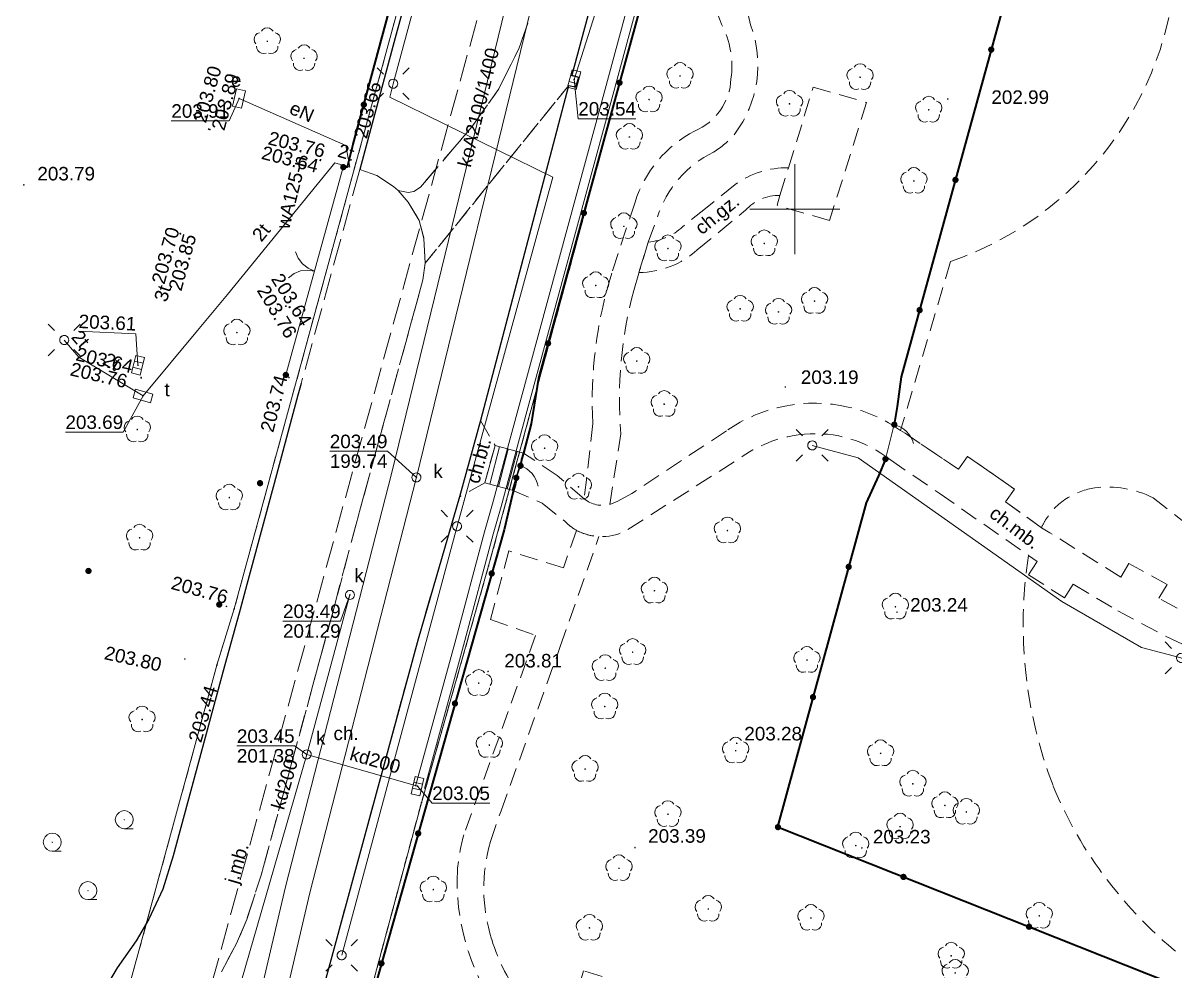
# Model space of a CAD drawing. Extents: x 0 to 7423283, y 0 to 5548300.
# Drawn here: x 7422107.1 to 7422171.1, y 5547807.7 to 5547860.3 of the extents above; entities that cross this region are included whole.
import ezdxf
from ezdxf.enums import TextEntityAlignment as Align

# ---------------------------------------------------------------- set-up
doc = ezdxf.new("R2010")
doc.units = 0
for name, pattern in [('PRZER1-1', [2, 1, -1]), ('PRZER2-1', [3, 2, -1]), ('PRZER3-1', [4, 3, -1])]:
    doc.linetypes.add(name, pattern=pattern)
doc.layers.get('0').update_dxf_attribs({"linetype": 'CONTINUOUS', "lineweight": 13})
for name, color, linetype, lineweight, true_color in [('BUBS04', 7, 'PRZER2-1', 18, 0x0a0909), ('EGBD03', 7, 'CONTINUOUS', 18, 0x008000), ('EGBP04', 7, 'CONTINUOUS', 18, 0x008000), ('EGBU01', 7, 'PRZER1-1', 18, 0x008000), ('OBOP02', 7, 'CONTINUOUS', 18, 0x008000), ('PTRW02_01', 7, 'CONTINUOUS', 18, 0x0a0909), ('PTTL05', 7, 'CONTINUOUS', 18, 0x0a0909), ('SUPE04', 1, 'CONTINUOUS', 18, 0xff0000), ('SUPE04_O', 1, 'CONTINUOUS', 18, 0xff0000), ('SUPK01', 7, 'CONTINUOUS', 18, 0x803300), ('SUPK01_O', 7, 'CONTINUOUS', 18, 0x803300), ('SUPK03', 7, 'CONTINUOUS', 18, 0x803300), ('SUPK03_O', 7, 'CONTINUOUS', 18, 0x803300), ('SUPT01', 7, 'CONTINUOUS', 18, 0xff9100), ('SUPT01_O', 7, 'CONTINUOUS', 18, 0xff9100), ('SUPW03_O', 5, 'CONTINUOUS', 18, 0x0000ff), ('SUUS05', 7, 'CONTINUOUS', 18, 0x0a0909), ('SUUS15', 7, 'CONTINUOUS', 18, 0xff9100), ('SUUS15_O', 7, 'CONTINUOUS', 18, 0xff9100)]:
    doc.layers.add(name, color=color, linetype=linetype, lineweight=lineweight, true_color=true_color)
for name, color, linetype, lineweight in [('GELULI', 7, 'PRZER3-1', 18), ('GSLKOC', 7, 'CONTINUOUS', 18), ('KTCR02', 7, 'PRZER2-1', 18), ('KTCR02_O', 7, 'PRZER2-1', 18), ('KTCR04', 7, 'PRZER2-1', 18), ('KTJZ01', 7, 'PRZER3-1', 18), ('KTJZ01_O', 7, 'PRZER3-1', 18), ('KTKR01', 7, 'CONTINUOUS', 25), ('KTOK02', 7, 'CONTINUOUS', 18), ('KTOK04', 7, 'CONTINUOUS', 18), ('KTOK05_01', 7, 'CONTINUOUS', 35), ('KTOK06', 7, 'CONTINUOUS', 18), ('RTPW02', 7, 'CONTINUOUS', 13), ('RTPW02_O', 7, 'CONTINUOUS', 13), ('SUSM', 7, 'CONTINUOUS', 18)]:
    doc.layers.add(name, color=color, linetype=linetype, lineweight=lineweight)
for name, color, linetype, true_color in [('SUPS01_03', 1, 'CONTINUOUS', 0xff0000), ('SUPS01_03_O', 1, 'CONTINUOUS', 0xff0000), ('SUPS01_05', 7, 'CONTINUOUS', 0x803300), ('SUPS01_05_O', 7, 'CONTINUOUS', 0x803300), ('SUPS01_07', 7, 'CONTINUOUS', 0xff9100), ('SUPS01_07_O', 7, 'CONTINUOUS', 0xff9100)]:
    doc.layers.add(name, color=color, linetype=linetype, true_color=true_color)
doc.styles.add('GEO-INFO', font='Arial')

# ---------------------------------------------------------------- blocks, each defined once
blk = doc.blocks.new('EPPGN')
blk.add_hatch(color=0).paths.add_polyline_path([(-0.09, 0), (-0.085595, -0.027812), (-0.072812, -0.052901), (-0.052901, -0.072812), (-0.027812, -0.085595), (0, -0.09), (0.027812, -0.085595), (0.052901, -0.072812), (0.072812, -0.052901), (0.085595, -0.027812), (0.09, 0), (0.085595, 0.027812), (0.072812, 0.052901), (0.052901, 0.072812), (0.027812, 0.085595), (0, 0.09), (-0.027812, 0.085595), (-0.052901, 0.072812), (-0.072812, 0.052901), (-0.085595, 0.027812)])
blk = doc.blocks.new('KOLO')
blk.add_hatch(color=0).paths.add_polyline_path([(0, 0.5), (-0.12941, 0.482963), (-0.25, 0.433013), (-0.353553, 0.353553), (-0.433013, 0.25), (-0.482963, 0.12941), (-0.5, 0), (-0.482963, -0.12941), (-0.433013, -0.25), (-0.353553, -0.353553), (-0.25, -0.433013), (-0.12941, -0.482963), (0, -0.5), (0.12941, -0.482963), (0.25, -0.433013), (0.353553, -0.353553), (0.433013, -0.25), (0.482963, -0.12941), (0.5, 0), (0.482963, 0.12941), (0.433013, 0.25), (0.353553, 0.353553), (0.25, 0.433013), (0.12941, 0.482963)])
blk = doc.blocks.new('SUUS05')
at = {"color": 0}
blk.add_lwpolyline([(0.5, -0.25), (-0.5, -0.25), (-0.5, 0.25), (0.5, 0.25)], close=True, dxfattribs=at)
for points in [[(-0.175, -0.25), (-0.175, 0.25)], [(0.175, -0.25), (0.175, 0.25)]]:
    blk.add_lwpolyline(points, dxfattribs=at)
blk = doc.blocks.new('SPDLP')
blk.add_hatch(color=0).paths.add_polyline_path([(-0.09, 0), (-0.085595, -0.027812), (-0.072812, -0.052901), (-0.052901, -0.072812), (-0.027812, -0.085595), (0, -0.09), (0.027812, -0.085595), (0.052901, -0.072812), (0.072812, -0.052901), (0.085595, -0.027812), (0.09, 0), (0.085595, 0.027812), (0.072812, 0.052901), (0.052901, 0.072812), (0.027812, 0.085595), (0, 0.09), (-0.027812, 0.085595), (-0.052901, 0.072812), (-0.072812, 0.052901), (-0.085595, 0.027812)])
at = {"color": 0}
for points in [[(-0.268652, 1.271938), (-0.048001, 1.40916), (0.20623, 1.462858), (0.463525, 1.426585), (0.693003, 1.304695), (0.867117, 1.11182), (0.964971, 0.871109)], [(-1.292703, 0.137547), (-1.355024, 0.389802), (-1.327532, 0.648184), (-1.213525, 0.881678), (-1.026689, 1.062258), (-0.78945, 1.168249), (-0.530282, 1.186929)], [(1.126667, 0.648554), (1.325358, 0.481106), (1.454989, 0.255912), (1.5, 0), (1.454989, -0.255912), (1.325358, -0.481106), (1.126667, -0.648554)], [(-0.530282, -1.186929), (-0.78945, -1.168249), (-1.026689, -1.062258), (-1.213525, -0.881678), (-1.327532, -0.648184), (-1.355024, -0.389802), (-1.292703, -0.137547)], [(0.964971, -0.871109), (0.867117, -1.11182), (0.693003, -1.304695), (0.463525, -1.426585), (0.20623, -1.462858), (-0.048001, -1.40916), (-0.268652, -1.271938)]]:
    blk.add_lwpolyline(points, dxfattribs=at)
blk = doc.blocks.new('OKRAG_PELNY')
at = {"color": 0}
blk.add_lwpolyline([(0.5, 0), (0.482963, -0.12941), (0.433013, -0.25), (0.353553, -0.353553), (0.25, -0.433013), (0.12941, -0.482963), (0, -0.5), (-0.12941, -0.482963), (-0.25, -0.433013), (-0.353553, -0.353553), (-0.433013, -0.25), (-0.482963, -0.12941), (-0.5, 0), (-0.482963, 0.12941), (-0.433013, 0.25), (-0.353553, 0.353553), (-0.25, 0.433013), (-0.12941, 0.482963), (0, 0.5), (0.12941, 0.482963), (0.25, 0.433013), (0.353553, 0.353553), (0.433013, 0.25), (0.482963, 0.12941)], close=True, dxfattribs=at)
blk = doc.blocks.new('PROSTOKAT2-1_PELNY')
at = {"color": 0}
blk.add_lwpolyline([(1, 0.5), (1, -0.5), (-1, -0.5), (-1, 0.5)], close=True, dxfattribs=at)
blk = doc.blocks.new('SUSM01_01')
at = {"color": 0}
for points in [[(-0.353553, 0.353553), (-0.212132, 0.212132)], [(0.353553, 0.353553), (0.212132, 0.212132)], [(-0.353553, -0.353553), (-0.212132, -0.212132)], [(0.353553, -0.353553), (0.212132, -0.212132)]]:
    blk.add_lwpolyline(points, dxfattribs=at)
blk.add_lwpolyline([(0.1, 0), (0.093969, -0.034202), (0.076604, -0.064279), (0.05, -0.086603), (0.025882, -0.096593), (0, -0.1), (-0.025882, -0.096593), (-0.05, -0.086603), (-0.073305, -0.068017), (-0.090097, -0.043388), (-0.098883, -0.014904), (-0.098883, 0.014904), (-0.090097, 0.043388), (-0.073305, 0.068017), (-0.05, 0.086603), (-0.022252, 0.097493), (0.007473, 0.09972), (0.036534, 0.093087), (0.062349, 0.078183), (0.082624, 0.056332), (0.095557, 0.029476)], close=True, dxfattribs=at)
blk = doc.blocks.new('SLBRA')
at = {"color": 0}
for points in [[(0, 0), (-0.068148, -0.517638), (-0.267949, -1), (-0.585786, -1.414214), (-1, -1.732051)], [(1, -1.732051), (0.585786, -1.414214), (0.267949, -1), (0.068148, -0.517638), (0, 0)]]:
    blk.add_lwpolyline(points, dxfattribs=at)
blk = doc.blocks.new('KTOK04')
at = {"color": 0}
blk.add_lwpolyline([(0, 0), (-0.01711, -0.261052), (-0.068148, -0.517638), (-0.152241, -0.765367), (-0.267949, -1), (-0.413293, -1.217523), (-0.585786, -1.414214), (-0.782477, -1.586707), (-1, -1.732051)], dxfattribs=at)
blk = doc.blocks.new('SPKRZ')
at = {"color": 0}
blk.add_lwpolyline([(0.5, 0), (0.475528, -0.154508), (0.404508, -0.293893), (0.293893, -0.404508), (0.154508, -0.475528), (0, -0.5), (-0.154508, -0.475528), (-0.293893, -0.404508), (-0.404508, -0.293893), (-0.475528, -0.154508), (-0.5, 0), (-0.475528, 0.154508), (-0.404508, 0.293893), (-0.293893, 0.404508), (-0.154508, 0.475528), (0, 0.5), (0.154508, 0.475528), (0.293893, 0.404508), (0.404508, 0.293893), (0.475528, 0.154508)], close=True, dxfattribs=at)
blk.add_lwpolyline([(-0.5, 0), (-0.5, -0.5)], dxfattribs=at)

msp = doc.modelspace()

# ---------------------------------------------------------------- linework, layer by layer
at = {"color": 7, "linetype": 'Continuous', "lineweight": 13, "elevation": 100, "flags": 128}
for points in [[(7422150, 5547847.5), (7422150, 5547852.5)], [(7422147.5, 5547850), (7422152.5, 5547850)]]:
    msp.add_lwpolyline(points, dxfattribs=at)
at = {"layer": 'BUBS04', "color": 18, "linetype": 'PRZER2-1', "lineweight": 18, "ltscale": 0.5, "true_color": 0x0a0909, "elevation": 10.14}
for points in [[(7422174.09, 5547889.55, 0.135068), (7422171.21, 5547863.62, -0.302972), (7422158.65, 5547847.08), (7422155.88, 5547837.71), (7422156.13, 5547837.55), (7422159.09, 5547835.55), (7422159.6, 5547836.27), (7422162.21, 5547834.44), (7422161.7, 5547833.74), (7422163.7, 5547832.31, -0.035785), (7422163.97, 5547832.8, -0.112983), (7422165.18, 5547833.99, -0.093237), (7422166.66, 5547834.52, -0.149868), (7422169.9, 5547833.97), (7422172.77, 5547831.74)], [(7422172.06, 5547808.08, -0.07021), (7422167.35, 5547812.76, -0.067786), (7422164.36, 5547817.96, -0.132614), (7422162.99, 5547830.77), (7422163.47, 5547830.44), (7422162.99, 5547829.7), (7422164.98, 5547828.41), (7422165.47, 5547829.17), (7422167.94, 5547827.7), (7422170.62, 5547826.27), (7422174.87, 5547824.29)]]:
    msp.add_lwpolyline(points, format="xyb", dxfattribs=at)
at = {"layer": 'EGBD03', "color": 96, "linetype": 'Continuous', "lineweight": 18, "true_color": 0x008000, "elevation": 10.3}
msp.add_lwpolyline([(7422242.86, 5548281.77), (7422235.25, 5548253.94), (7422118.87, 5547827.8), (7422117.91, 5547824.68), (7422111.51, 5547801.23), (7422124.29, 5547798.44), (7422126.26, 5547805.84), (7422129.27, 5547817.04), (7422133, 5547830.19), (7422141.62, 5547861.86), (7422158.84, 5547924.97), (7422167.47, 5547956.53), (7422176.11, 5547988.16), (7422184.85, 5548019.75), (7422194.39, 5548053.5), (7422202.12, 5548083.12), (7422210.82, 5548114.83), (7422219.37, 5548146.4), (7422228, 5548178.12), (7422232.19, 5548193.55), (7422240.39, 5548223.47), (7422248.49, 5548253.1), (7422255.35, 5548278.49)], close=True, dxfattribs=at)
msp.add_lwpolyline([(7422194.39, 5548053.5), (7422184.85, 5548019.75), (7422176.11, 5547988.16), (7422167.47, 5547956.53), (7422158.84, 5547924.97), (7422141.62, 5547861.86), (7422133, 5547830.19), (7422129.27, 5547817.04), (7422126.26, 5547805.84), (7422124.29, 5547798.44), (7422132.45, 5547796.43), (7422153.04, 5547791.02), (7422213.07, 5547775.65), (7422213.56, 5547776.27), (7422217.32, 5547775.42), (7422217.41, 5547774.55), (7422245.94, 5547767.29), (7422273.72, 5547760.14), (7422301.4, 5547753.14), (7422329.11, 5547745.92)], dxfattribs=at)
at = {"layer": 'EGBU01', "color": 7, "linetype": 'Continuous', "lineweight": 18, "elevation": 10.17}
msp.add_lwpolyline([(7422124.29, 5547798.44), (7422126.26, 5547805.84), (7422129.27, 5547817.04), (7422133, 5547830.19), (7422141.62, 5547861.86), (7422158.84, 5547924.97), (7422167.47, 5547956.53), (7422176.11, 5547988.16), (7422184.85, 5548019.75), (7422194.39, 5548053.5), (7422202.12, 5548083.12), (7422210.82, 5548114.83), (7422219.37, 5548146.4), (7422228, 5548178.12), (7422232.19, 5548193.55), (7422240.39, 5548223.47), (7422248.49, 5548253.1), (7422255.35, 5548278.49), (7422242.86, 5548281.77), (7422235.25, 5548253.94), (7422118.87, 5547827.8), (7422117.91, 5547824.68), (7422111.51, 5547801.23)], close=True, dxfattribs=at)
at = {"layer": 'EGBU01', "color": 96, "linetype": 'PRZER1-1', "lineweight": 18, "ltscale": 0.5, "true_color": 0x008000, "elevation": 10.18}
msp.add_lwpolyline([(7422124.29, 5547798.44), (7422126.26, 5547805.84), (7422129.27, 5547817.04), (7422133, 5547830.19), (7422141.62, 5547861.86), (7422158.84, 5547924.97), (7422167.47, 5547956.53), (7422176.11, 5547988.16), (7422184.85, 5548019.75), (7422194.39, 5548053.5), (7422202.12, 5548083.12), (7422210.82, 5548114.83), (7422219.37, 5548146.4), (7422228, 5548178.12), (7422232.19, 5548193.55), (7422240.39, 5548223.47), (7422248.49, 5548253.1), (7422255.35, 5548278.49), (7422242.86, 5548281.77), (7422235.25, 5548253.94), (7422118.87, 5547827.8), (7422117.91, 5547824.68), (7422111.51, 5547801.23)], close=True, dxfattribs=at)
at = {"layer": 'EGBU01', "color": 7, "linetype": 'Continuous', "lineweight": 18, "elevation": 10.17}
msp.add_lwpolyline([(7422194.39, 5548053.5), (7422184.85, 5548019.75), (7422176.11, 5547988.16), (7422167.47, 5547956.53), (7422158.84, 5547924.97), (7422141.62, 5547861.86), (7422133, 5547830.19), (7422129.27, 5547817.04), (7422126.26, 5547805.84), (7422124.29, 5547798.44), (7422132.45, 5547796.43), (7422153.04, 5547791.02), (7422213.07, 5547775.65), (7422213.56, 5547776.27), (7422217.32, 5547775.42), (7422217.41, 5547774.55), (7422245.94, 5547767.29), (7422273.72, 5547760.14), (7422301.4, 5547753.14), (7422329.11, 5547745.92)], dxfattribs=at)
at = {"layer": 'EGBU01', "color": 96, "linetype": 'PRZER1-1', "lineweight": 18, "ltscale": 0.5, "true_color": 0x008000, "elevation": 10.18}
msp.add_lwpolyline([(7422194.39, 5548053.5), (7422184.85, 5548019.75), (7422176.11, 5547988.16), (7422167.47, 5547956.53), (7422158.84, 5547924.97), (7422141.62, 5547861.86), (7422133, 5547830.19), (7422129.27, 5547817.04), (7422126.26, 5547805.84), (7422124.29, 5547798.44), (7422132.45, 5547796.43), (7422153.04, 5547791.02), (7422213.07, 5547775.65), (7422213.56, 5547776.27), (7422217.32, 5547775.42), (7422217.41, 5547774.55), (7422245.94, 5547767.29), (7422273.72, 5547760.14), (7422301.4, 5547753.14), (7422329.11, 5547745.92)], dxfattribs=at)
at = {"layer": 'GELULI', "color": 7, "linetype": 'PRZER3-1', "lineweight": 18, "ltscale": 0.5, "elevation": 9.98}
msp.add_lwpolyline([(7422110.71, 5547781.9), (7422183.49, 5548046.2), (7422229.51, 5548219.72), (7422235.76, 5548247.6), (7422245.89, 5548283.76), (7422250.3, 5548295.64)], dxfattribs=at)
at = {"layer": 'GSLKOC', "color": 7, "linetype": 'PRZER2-1', "lineweight": 18, "ltscale": 0.5, "elevation": 10.18}
msp.add_lwpolyline([(7422151.03, 5547856.77), (7422153.98, 5547855.92), (7422151.94, 5547849.36), (7422149.02, 5547850.21), (7422149.18, 5547850.76), (7422149.65, 5547852.29)], close=True, dxfattribs=at)
at = {"layer": 'KTCR02', "color": 7, "linetype": 'PRZER2-1', "lineweight": 18, "ltscale": 0.5, "elevation": 10.18}
for points in [[(7422158.38, 5547912.44, 0.156901), (7422156.98, 5547910.03, 0.118009), (7422157.01, 5547907.96, 0.1022), (7422157.5, 5547906.78, 0.29581), (7422161.48, 5547905.3, -0.166581), (7422163.01, 5547905.03, -0.545573), (7422163.51, 5547901.78), (7422161.93, 5547899.73, -0.038803), (7422157.18, 5547893.89, 0.105512), (7422153.52, 5547886.95, -0.214577), (7422150.62, 5547880.27), (7422148.28, 5547878.1, 0.146918), (7422145.52, 5547872.08, 0.054792), (7422144.73, 5547867.7, 0.038856), (7422144.7, 5547865.43, 0.080074), (7422145.94, 5547860.26, -0.156704), (7422146.46, 5547857.23, -0.290261), (7422144.44, 5547854.33, 0.199255), (7422141.13, 5547850.38), (7422139.84, 5547846.44, 0.089292), (7422138.79, 5547838.09), (7422138.31, 5547833.91, 0.22948), (7422139.73, 5547833.59)], [(7422139.73, 5547833.59), (7422140.34, 5547837.53, -0.085687), (7422141.06, 5547845.48), (7422141.35, 5547846.48), (7422141.87, 5547848.17), (7422142.38, 5547849.56, -0.207013), (7422145.49, 5547853.16, 0.075942), (7422146.67, 5547854.17, 0.256538), (7422147.55, 5547860.23), (7422146.84, 5547863.23), (7422150.28, 5547864.16), (7422149.25, 5547868.41), (7422146.28, 5547867.74), (7422146.99, 5547871.87, -0.135802), (7422149.32, 5547877.07), (7422151.66, 5547879.22, 0.18109), (7422154.99, 5547886.56, -0.057647), (7422156.23, 5547889.83, -0.058575)], [(7422171.23, 5547827.84), (7422170.22, 5547828.39), (7422170.68, 5547829.15), (7422168.55, 5547830.33), (7422168.11, 5547829.57), (7422164.16, 5547832.03), (7422163.7, 5547832.31), (7422161.7, 5547833.74), (7422162.21, 5547834.44), (7422159.6, 5547836.27), (7422159.09, 5547835.55), (7422156.13, 5547837.55), (7422155.88, 5547837.71, 0.096687), (7422152.97, 5547839.01, 0.211225), (7422146.21, 5547837.69), (7422140.96, 5547834.21), (7422140.17, 5547833.78), (7422139.73, 5547833.59, -0.22948), (7422138.31, 5547833.91), (7422136.81, 5547835.2), (7422134.94, 5547836.45)], [(7422134.3, 5547834.4), (7422135.97, 5547833.67), (7422137.26, 5547832.65, 0.075197), (7422137.89, 5547832.16, 0.258153), (7422140.74, 5547832.21), (7422147.09, 5547836.26, -0.13182), (7422150.54, 5547837.5, -0.194653), (7422155.31, 5547836.07), (7422158.03, 5547834.22), (7422162.99, 5547830.77), (7422163.47, 5547830.44), (7422162.99, 5547829.7), (7422164.98, 5547828.41), (7422165.47, 5547829.17), (7422167.94, 5547827.7), (7422170.62, 5547826.27), (7422174.87, 5547824.29), (7422180.22, 5547822.14)], [(7422134.93, 5547806.07, -0.093818), (7422133.17, 5547809.46, -0.148513), (7422133.1, 5547814.89), (7422133.69, 5547816.59), (7422136.98, 5547825.71), (7422139.13, 5547831.82, -0.110505), (7422137.89, 5547832.16), (7422137.15, 5547830.09), (7422134.12, 5547831.02), (7422133.11, 5547827.21), (7422135.61, 5547826.33), (7422131.62, 5547815.25, 0.047116), (7422131.27, 5547813.28, 0.163717), (7422133.45, 5547805.58)], [(7422142.17, 5547806.49), (7422138.27, 5547807.71), (7422137.09, 5547803.66, -0.057801)]]:
    msp.add_lwpolyline(points, format="xyb", dxfattribs=at)
msp.add_lwpolyline([(7422122.04, 5547800.22), (7422124.35, 5547808.71), (7422129.08, 5547826.12), (7422131.38, 5547834.02), (7422132.55, 5547838.26), (7422137.44, 5547856.85), (7422129.47, 5547846.99), (7422129.34, 5547846.07), (7422129.15, 5547845.32), (7422128.72, 5547843.77), (7422126.02, 5547833.9), (7422124.36, 5547827.68), (7422120.37, 5547813.02), (7422119.57, 5547810.56), (7422119, 5547809.22), (7422118.16, 5547807.66)], dxfattribs=at)
msp.add_lwpolyline([(7422149.65, 5547852.29, 0.161959), (7422146.7, 5547851.37), (7422145.05, 5547850.04), (7422143.77, 5547849.01, -0.163339), (7422141.87, 5547848.17), (7422141.35, 5547846.48, 0.187131), (7422144.59, 5547847.74), (7422147.27, 5547849.93, -0.222955), (7422149.18, 5547850.76)], format="xyb", close=True, dxfattribs=at)
msp.add_lwpolyline([(7422131.38, 5547834.02), (7422132.55, 5547838.26), (7422133.36, 5547836.87), (7422132.79, 5547834.8)], close=True, dxfattribs=at)
at = {"layer": 'KTCR04', "color": 7, "linetype": 'PRZER2-1', "lineweight": 18, "ltscale": 0.5, "elevation": 10.18}
msp.add_lwpolyline([(7422144.22, 5547893.24), (7422138.97, 5547873.88), (7422135.68, 5547861.73), (7422134.68, 5547858.9), (7422133.57, 5547856.68), (7422132.07, 5547854.57), (7422129.22, 5547851.22), (7422128.85, 5547850.97), (7422128.53, 5547850.92), (7422127.97, 5547851.03), (7422128.54, 5547850.39), (7422129.14, 5547849.37), (7422129.41, 5547848.37), (7422129.47, 5547846.99), (7422137.44, 5547856.85), (7422137.82, 5547856.76), (7422137.99, 5547857.32), (7422137.63, 5547857.44), (7422141.85, 5547873.11), (7422147.1, 5547892.42)], dxfattribs=at)
at = {"layer": 'KTJZ01', "color": 7, "linetype": 'PRZER3-1', "lineweight": 18, "ltscale": 0.5, "elevation": 10.18}
for points in [[(7422137.55, 5547895.17), (7422132.35, 5547876.06), (7422127.81, 5547859.51), (7422125.84, 5547852.19), (7422126.79, 5547851.86), (7422127.71, 5547851.25), (7422127.97, 5547851.03), (7422128.53, 5547850.92), (7422128.85, 5547850.97), (7422129.22, 5547851.22), (7422132.07, 5547854.57), (7422133.57, 5547856.68), (7422134.68, 5547858.9), (7422135.68, 5547861.73), (7422138.97, 5547873.88), (7422144.22, 5547893.24)], [(7422118.16, 5547807.66), (7422119, 5547809.22), (7422119.57, 5547810.56), (7422120.37, 5547813.02), (7422124.36, 5547827.68), (7422126.02, 5547833.9), (7422128.72, 5547843.77), (7422129.15, 5547845.32), (7422129.34, 5547846.07), (7422129.47, 5547846.99), (7422129.41, 5547848.37), (7422129.14, 5547849.37), (7422128.54, 5547850.39), (7422127.97, 5547851.03), (7422127.71, 5547851.25), (7422126.79, 5547851.86), (7422125.84, 5547852.19), (7422122.59, 5547840.31), (7422122.41, 5547839.66), (7422121.22, 5547835.25), (7422119.57, 5547829.15), (7422119.2, 5547827.76), (7422118.3, 5547824.49), (7422115.48, 5547814.09), (7422114.9, 5547812.24), (7422114.14, 5547810.58), (7422113.42, 5547809.38), (7422112.38, 5547807.87), (7422111.71, 5547806.75)]]:
    msp.add_lwpolyline(points, dxfattribs=at)
at = {"layer": 'KTKR01', "color": 7, "linetype": 'Continuous', "lineweight": 25, "elevation": 10.18}
for points in [[(7422154.07, 5547956.69), (7422153.69, 5547954.7), (7422153.04, 5547952.3), (7422148.15, 5547934.52), (7422146.57, 5547928.71), (7422145.48, 5547924.46), (7422142.71, 5547914.25), (7422139.29, 5547901.61), (7422137.55, 5547895.17), (7422132.35, 5547876.06), (7422127.81, 5547859.51), (7422125.84, 5547852.19)], [(7422162.72, 5547949.73), (7422158.01, 5547932.5), (7422155.16, 5547921.93), (7422155.56, 5547921.77), (7422155.41, 5547921.22), (7422155.01, 5547921.33), (7422152.85, 5547913.44), (7422152.31, 5547911.55), (7422148.89, 5547898.96), (7422147.1, 5547892.42), (7422141.85, 5547873.11), (7422137.63, 5547857.44), (7422137.99, 5547857.32), (7422137.82, 5547856.76), (7422137.44, 5547856.85), (7422132.55, 5547838.26), (7422131.38, 5547834.02), (7422129.08, 5547826.12), (7422124.35, 5547808.71), (7422122.04, 5547800.22)], [(7422122.59, 5547840.31), (7422122.41, 5547839.66), (7422121.22, 5547835.25), (7422119.57, 5547829.15), (7422119.2, 5547827.76), (7422118.3, 5547824.49), (7422115.48, 5547814.09), (7422114.9, 5547812.24), (7422114.14, 5547810.58), (7422113.42, 5547809.38), (7422112.38, 5547807.87), (7422111.71, 5547806.75), (7422111.05, 5547805.53), (7422109.93, 5547801.53)]]:
    msp.add_lwpolyline(points, dxfattribs=at)
at = {"layer": 'KTOK02', "color": 7, "linetype": 'Continuous', "lineweight": 18, "elevation": 10.18}
msp.add_lwpolyline([(7422124.93, 5547852.33), (7422121.74, 5547840.79)], dxfattribs=at)
at = {"layer": 'KTOK04', "color": 7, "linetype": 'Continuous', "lineweight": 18, "elevation": 10.18}
for points in [[(7422155.04, 5547836.12), (7422155.53, 5547838.03)], [(7422134.54, 5547835.08), (7422134.77, 5547835.75)]]:
    msp.add_lwpolyline(points, dxfattribs=at)
at = {"layer": 'KTOK05_01', "color": 7, "linetype": 'Continuous', "lineweight": 35, "elevation": 10.18}
for points in [[(7422124.93, 5547852.33), (7422125.16, 5547852.34), (7422125.48, 5547853.61), (7422142.72, 5547917.39)], [(7422156.22, 5547914.31), (7422156.15, 5547914.15), (7422151.01, 5547896.2), (7422143.57, 5547869.03), (7422135.77, 5547840.61), (7422135.36, 5547838.08), (7422134.94, 5547836.45), (7422134.82, 5547836.09), (7422134.77, 5547835.75)], [(7422186.65, 5547894.99), (7422184.1, 5547896.08), (7422176.87, 5547899.06), (7422172.49, 5547900.95), (7422155.92, 5547840.69), (7422155.68, 5547839.04), (7422155.53, 5547838.03)], [(7422155.04, 5547836.12), (7422154.66, 5547835.19), (7422153.97, 5547833.69), (7422149.04, 5547815.7), (7422205.82, 5547793.17), (7422206.58, 5547794.57), (7422210.73, 5547810.98), (7422211.17, 5547812.69)], [(7422134.54, 5547835.08), (7422134.49, 5547834.76), (7422134.34, 5547834.24), (7422133.86, 5547832.2), (7422124.29, 5547798.37), (7422143.68, 5547793.4), (7422162.16, 5547788.62), (7422208.7, 5547776.9), (7422210.67, 5547776.34), (7422212.67, 5547775.84), (7422213.03, 5547775.67), (7422213.56, 5547776.16), (7422214.09, 5547776.16)]]:
    msp.add_lwpolyline(points, dxfattribs=at)
at = {"layer": 'KTOK06', "color": 7, "linetype": 'Continuous', "lineweight": 18, "elevation": 10.18}
msp.add_lwpolyline([(7422132.79, 5547834.8), (7422133.36, 5547836.87), (7422134.94, 5547836.45), (7422134.3, 5547834.4)], close=True, dxfattribs=at)
at = {"layer": 'KTOK06', "color": 7, "linetype": 'Continuous', "lineweight": 18, "elevation": 10.18, "flags": 128}
for points in [[(7422133.611, 5547836.803), (7422133.062, 5547834.728)], [(7422134.095, 5547836.675), (7422133.545, 5547834.6)], [(7422134.578, 5547836.546), (7422134.028, 5547834.472)]]:
    msp.add_lwpolyline(points, dxfattribs=at)
at = {"layer": 'PTRW02_01', "color": 18, "linetype": 'Continuous', "lineweight": 18, "true_color": 0x0a0909, "elevation": 10.06}
for points in [[(7422185.499, 5548025.836), (7422180.329, 5548006.836), (7422178.169, 5547998.936), (7422174.629, 5547985.896), (7422169.989, 5547968.806), (7422166.649, 5547956.556), (7422164.709, 5547949.476), (7422159.919, 5547931.925), (7422156.979, 5547921.036), (7422154.179, 5547910.856), (7422150.859, 5547898.476), (7422149.009, 5547891.766), (7422143.799, 5547872.675), (7422139.479, 5547856.655), (7422134.239, 5547837.396), (7422133.209, 5547833.627), (7422132.779, 5547832.086), (7422131.119, 5547825.905), (7422128.949, 5547817.956)], [(7422185.981, 5548025.704), (7422180.811, 5548006.704), (7422178.651, 5547998.804), (7422175.111, 5547985.764), (7422170.471, 5547968.674), (7422167.131, 5547956.424), (7422165.191, 5547949.344), (7422160.401, 5547931.795), (7422157.461, 5547920.904), (7422154.661, 5547910.724), (7422151.341, 5547898.344), (7422149.491, 5547891.634), (7422144.281, 5547872.545), (7422139.961, 5547856.525), (7422134.721, 5547837.264), (7422133.691, 5547833.493), (7422133.261, 5547831.954), (7422131.601, 5547825.775), (7422129.431, 5547817.824)]]:
    msp.add_lwpolyline(points, dxfattribs=at)
at = {"layer": 'PTTL05', "color": 18, "linetype": 'PRZER2-1', "lineweight": 18, "ltscale": 0.5, "true_color": 0x0a0909, "elevation": 10.06}
for points in [[(7422112.77, 5547816.11), (7422112.76, 5547816.09), (7422112.78, 5547816.09)], [(7422108.77, 5547814.86), (7422108.76, 5547814.84), (7422108.78, 5547814.84)], [(7422110.75, 5547812.17), (7422110.74, 5547812.15), (7422110.76, 5547812.15)]]:
    msp.add_lwpolyline(points, close=True, dxfattribs=at)
at = {"layer": 'SUPE04', "color": 1, "linetype": 'Continuous', "lineweight": 18, "true_color": 0xff0000, "elevation": 10.18}
for points in [[(7422127.7, 5547856.96), (7422132.85, 5547876.04), (7422138.16, 5547894.98), (7422143.21, 5547914.17), (7422148.9, 5547934.82), (7422153.62, 5547952.26)], [(7422124.84, 5547808.57), (7422131.25, 5547832.39), (7422136.56, 5547851.77), (7422127.51, 5547856.22), (7422127.7, 5547856.96)], [(7422119.14, 5547856.14), (7422125.08, 5547853.52), (7422125.29, 5547852.33)], [(7422150.97, 5547836.88), (7422153.52, 5547836.19), (7422164.83, 5547828.22), (7422169.25, 5547825.66), (7422171.45, 5547825.08), (7422182.3, 5547820.37), (7422190.19, 5547817.29), (7422192.41, 5547817.12), (7422197.29, 5547815.28), (7422205.98, 5547813.17), (7422214.41, 5547811.17), (7422213.77, 5547806.95), (7422220.74, 5547802.96), (7422224.12, 5547801.26), (7422220.63, 5547788.46)]]:
    msp.add_lwpolyline(points, dxfattribs=at)
at = {"layer": 'SUPK01', "color": 36, "linetype": 'Continuous', "lineweight": 18, "true_color": 0x803300, "elevation": 10.18}
for points in [[(7422121.97, 5547799.48), (7422118.36, 5547803.97), (7422122.9, 5547819.72), (7422125.3, 5547828.58)], [(7422129.05, 5547817.96), (7422122.9, 5547819.72)]]:
    msp.add_lwpolyline(points, dxfattribs=at)
at = {"layer": 'SUPK03', "color": 36, "linetype": 'Continuous', "lineweight": 18, "true_color": 0x803300, "elevation": 10.18}
for points in [[(7422246.292, 5548298.065), (7422241.14, 5548278.097), (7422236.048, 5548256.349), (7422234.751, 5548250.772), (7422230.734, 5548236.152), (7422224.263, 5548211.548), (7422216.283, 5548181.297), (7422207.711, 5548148.32), (7422205.731, 5548140.139), (7422203.209, 5548130.212), (7422202.408, 5548126.579), (7422201.733, 5548123.827), (7422198.604, 5548112.511), (7422191.462, 5548085.004), (7422178.862, 5548035.476), (7422171.244, 5548006.723), (7422168.863, 5547998.11), (7422166.213, 5547987.726), (7422160.363, 5547965.678), (7422152.372, 5547934.864), (7422141.211, 5547890.999), (7422127.621, 5547835.38), (7422121.72, 5547812.367), (7422117.668, 5547795.07)], [(7422247.648, 5548297.715), (7422242.5, 5548277.763), (7422237.412, 5548256.031), (7422236.109, 5548250.428), (7422232.086, 5548235.788), (7422225.617, 5548211.192), (7422217.637, 5548180.943), (7422209.069, 5548147.98), (7422207.089, 5548139.801), (7422204.571, 5548129.888), (7422203.772, 5548126.261), (7422203.087, 5548123.473), (7422199.956, 5548112.149), (7422192.818, 5548084.656), (7422180.218, 5548035.124), (7422172.596, 5548006.357), (7422170.217, 5547997.75), (7422167.567, 5547987.374), (7422161.717, 5547965.322), (7422153.728, 5547934.516), (7422142.569, 5547890.661), (7422128.979, 5547835.04), (7422123.08, 5547812.033), (7422119.032, 5547794.75)], [(7422137.84, 5547874.24), (7422141.68, 5547869.53), (7422137.75, 5547857.19)]]:
    msp.add_lwpolyline(points, dxfattribs=at)
at = {"layer": 'SUPS01_03_O', "color": 1, "linetype": 'Continuous', "lineweight": 9, "true_color": 0xff0000, "elevation": 10.8, "flags": 128}
msp.add_lwpolyline([(7422115.38, 5547854.897), (7422118.583, 5547854.897), (7422119.14, 5547856.14)], dxfattribs=at)
at = {"layer": 'SUPS01_05_O', "color": 36, "linetype": 'Continuous', "lineweight": 9, "true_color": 0x803300, "elevation": 10.8, "flags": 128}
for points in [[(7422141.183, 5547855.017), (7422137.98, 5547855.018), (7422137.75, 5547857.19)], [(7422110.21, 5547843.227), (7422113.409, 5547843.075), (7422113.523, 5547841.324)], [(7422124.18, 5547836.553), (7422127.383, 5547836.552), (7422128.99, 5547835.1)], [(7422124.18, 5547836.553), (7422127.383, 5547836.552)], [(7422121.58, 5547827.123), (7422124.783, 5547827.122), (7422125.3, 5547828.58)], [(7422121.58, 5547827.123), (7422124.783, 5547827.122)], [(7422119.02, 5547820.192), (7422122.223, 5547820.192), (7422122.9, 5547819.72)], [(7422119.02, 5547820.192), (7422122.223, 5547820.192)], [(7422133.073, 5547817.017), (7422129.87, 5547817.018), (7422129.05, 5547817.96)]]:
    msp.add_lwpolyline(points, dxfattribs=at)
at = {"layer": 'SUPS01_07_O', "color": 30, "linetype": 'Continuous', "lineweight": 9, "true_color": 0xff9100, "elevation": 10.8, "flags": 128}
msp.add_lwpolyline([(7422109.5, 5547837.617), (7422112.703, 5547837.617), (7422113.81, 5547839.63)], dxfattribs=at)
at = {"layer": 'SUPT01', "color": 30, "linetype": 'Continuous', "lineweight": 18, "true_color": 0xff9100, "elevation": 10.18}
for points in [[(7422113.81, 5547839.63), (7422116.84, 5547843.25), (7422118.5, 5547845.25), (7422124.46, 5547852.57)], [(7422124.46, 5547852.57), (7422125.29, 5547852.33)], [(7422110.24, 5547841.78), (7422109.43, 5547842.73)], [(7422113.81, 5547839.63), (7422110.24, 5547841.78)]]:
    msp.add_lwpolyline(points, dxfattribs=at)

# ---------------------------------------------------------------- block references
at = {"layer": 'EGBP04', "color": 96, "lineweight": 18, "true_color": 0x008000, "xscale": 0.5, "yscale": 0.5, "rotation": 90}
for p in [(7422133, 5547830.19, 10.32), (7422118.87, 5547827.8, 10.32), (7422117.91, 5547824.68, 10.32), (7422129.27, 5547817.04, 10.32)]:
    msp.add_blockref('EPPGN', p, dxfattribs=at)
at = {"layer": 'KTOK02', "color": 7, "lineweight": 18, "xscale": 0.75, "yscale": 0.75, "rotation": 254.547614359494}
msp.add_blockref('SLBRA', (7422123.335, 5547846.56, 10.18), dxfattribs=at)
at = {"layer": 'KTOK04', "color": 7, "lineweight": 18, "xscale": 0.75, "yscale": 0.75}
for p, rotation in [((7422155.53, 5547838.03, 10.18), 75.61138840165252), ((7422134.77, 5547835.75, 10.18), 71.05349534558277)]:
    msp.add_blockref('KTOK04', p, dxfattribs=dict(at, rotation=rotation))
at = {"layer": 'KTOK05_01', "color": 7, "lineweight": 35, "xscale": 0.35, "yscale": 0.35, "rotation": 90}
for p in [(7422160.914, 5547858.852, 10.18), (7422140.272, 5547857.012, 10.18), (7422126.071, 5547855.796, 10.18), (7422124.93, 5547852.33, 10.18), (7422158.926, 5547851.62, 10.18), (7422138.287, 5547849.78, 10.18), (7422156.937, 5547844.389, 10.18), (7422136.302, 5547842.547, 10.18), (7422121.74, 5547840.79, 10.18), (7422155.53, 5547838.03, 10.18), (7422155.04, 5547836.12, 10.18), (7422134.77, 5547835.75, 10.18), (7422120.307, 5547834.78, 10.18), (7422134.54, 5547835.08, 10.18), (7422152.996, 5547830.136, 10.18), (7422110.779, 5547829.908, 10.18), (7422133.172, 5547829.768, 10.18), (7422118.043, 5547828.042, 10.18), (7422131.131, 5547822.551, 10.18), (7422151.014, 5547822.903, 10.18), (7422149.069, 5547815.688, 10.18), (7422129.089, 5547815.335, 10.18), (7422156.04, 5547812.922, 10.18), (7422163.012, 5547810.156, 10.18), (7422127.048, 5547808.118, 10.18)]:
    msp.add_blockref('KOLO', p, dxfattribs=at)
at = {"layer": 'OBOP02', "color": 96, "lineweight": 18, "true_color": 0x008000, "xscale": 0.5, "yscale": 0.5, "rotation": 90}
for p in [(7422120.71, 5547859.31, 10.12), (7422122.75, 5547858.37, 10.12), (7422143.63, 5547857.39, 10.12), (7422153.63, 5547857.32, 10.12), (7422141.91, 5547856.08, 10.12), (7422149.71, 5547855.84, 10.12), (7422157.44, 5547855.51, 10.12), (7422140.82, 5547854, 10.12), (7422156.62, 5547851.56, 10.12), (7422140.51, 5547849.04, 10.12), (7422148.31, 5547848.09, 10.12), (7422142.96, 5547847.81, 10.12), (7422138.95, 5547845.76, 10.12), (7422151.1, 5547844.89, 10.12), (7422146.97, 5547844.46, 10.12), (7422149.1, 5547844.29, 10.12), (7422119.02, 5547843.14, 10.12), (7422141.23, 5547841.56, 10.12), (7422142.75, 5547839.17, 10.12), (7422113.49, 5547837.76, 10.12), (7422136.11, 5547836.72, 10.12), (7422118.6, 5547833.98, 10.12), (7422137.99, 5547834.58, 10.12), (7422146.26, 5547832.15, 10.12), (7422113.62, 5547831.75, 10.12), (7422142.21, 5547828.81, 10.12), (7422155.59, 5547827.92, 10.12), (7422141, 5547825.4, 10.12), (7422139.48, 5547824.51, 10.12), (7422150.68, 5547824.96, 10.12), (7422132.45, 5547823.68, 10.12), (7422139.45, 5547822.38, 10.12), (7422113.76, 5547821.66, 10.12), (7422133.04, 5547820.24, 10.12), (7422146.72, 5547819.93, 10.12), (7422154.77, 5547819.78, 10.12), (7422138.36, 5547818.91, 10.12), (7422156.56, 5547818.09, 10.12), (7422158.34, 5547816.89, 10.12), (7422142.96, 5547816.4, 10.12), (7422159.53, 5547816.53, 10.12), (7422155.85, 5547815.71, 10.12), (7422153.39, 5547814.66, 10.12), (7422140.24, 5547813.4, 10.12), (7422129.93, 5547812.22, 10.12), (7422145.2, 5547811.14, 10.12), (7422150.9, 5547810.64, 10.12), (7422163.58, 5547810.76, 10.12), (7422138.6, 5547810.09, 10.12), (7422158.69, 5547808.54, 10.12), (7422158.91, 5547807.59, 10.12)]:
    msp.add_blockref('SPDLP', p, dxfattribs=at)
at = {"layer": 'PTTL05', "color": 18, "lineweight": 18, "true_color": 0x0a0909, "rotation": 90}
for p in [(7422112.77, 5547816.1, 10.06), (7422108.77, 5547814.85, 10.06), (7422110.75, 5547812.16, 10.06)]:
    msp.add_blockref('SPKRZ', p, dxfattribs=at)
at = {"layer": 'RTPW02', "color": 7, "lineweight": 13, "xscale": 0.09, "yscale": 0.09, "rotation": 90}
for p in [(7422158.5, 5547856.11, 10.2), (7422117.45, 5547854.44, 10.2), (7422117.52, 5547854.42, 10.2), (7422125.48, 5547853.61, 10.2), (7422123.65, 5547852.7, 10.2), (7422123.67, 5547852.74, 10.2), (7422107.19, 5547851.34, 10.2), (7422115.87, 5547848.65, 10.2), (7422115.89, 5547848.62, 10.2), (7422121.73, 5547844.61, 10.2), (7422121.75, 5547844.61, 10.2), (7422113.7, 5547840.65, 10.2), (7422113.71, 5547840.62, 10.2), (7422121.91, 5547840.65, 10.2), (7422149.48, 5547840.12, 10.2), (7422118.44, 5547827.94, 10.2), (7422155.68, 5547827.62, 10.2), (7422116.13, 5547825.02, 10.2), (7422118.29, 5547824.46, 10.2), (7422132.97, 5547824.33, 10.2), (7422146.78, 5547820.34, 10.2), (7422141.13, 5547814.55, 10.2), (7422153.73, 5547814.53, 10.2)]:
    msp.add_blockref('KOLO', p, dxfattribs=at)
at = {"layer": 'SUPS01_03', "color": 1, "lineweight": 5, "true_color": 0xff0000, "xscale": 0.09, "yscale": 0.09, "rotation": 90}
msp.add_blockref('KOLO', (7422119.14, 5547856.14, 10.24), dxfattribs=at)
at = {"layer": 'SUPS01_05', "color": 36, "lineweight": 5, "true_color": 0x803300, "xscale": 0.09, "yscale": 0.09, "rotation": 90}
for p in [(7422137.75, 5547857.19, 10.24), (7422113.53, 5547841.33, 10.24), (7422128.99, 5547835.1, 10.24), (7422125.3, 5547828.58, 10.24), (7422122.9, 5547819.72, 10.24), (7422129.05, 5547817.96, 10.24)]:
    msp.add_blockref('KOLO', p, dxfattribs=at)
at = {"layer": 'SUPS01_07', "color": 30, "lineweight": 5, "true_color": 0xff9100, "xscale": 0.09, "yscale": 0.09, "rotation": 90}
msp.add_blockref('KOLO', (7422113.81, 5547839.63, 10.24), dxfattribs=at)
at = {"layer": 'SUSM', "color": 7, "lineweight": 18, "rotation": 90}
for name, p, xscale, yscale in [('SUSM01_01', (7422127.7, 5547856.96, 10.24), 2.5, 2.5), ('OKRAG_PELNY', (7422127.7, 5547856.96, 10.24), 0.5, 0.5), ('SUSM01_01', (7422109.43, 5547842.73, 10.24), 2.5, 2.5), ('OKRAG_PELNY', (7422109.43, 5547842.73, 10.24), 0.5, 0.5), ('SUSM01_01', (7422150.97, 5547836.88, 10.24), 2.5, 2.5), ('OKRAG_PELNY', (7422150.97, 5547836.88, 10.24), 0.5, 0.5), ('SUSM01_01', (7422131.25, 5547832.39, 10.24), 2.5, 2.5), ('OKRAG_PELNY', (7422131.25, 5547832.39, 10.24), 0.5, 0.5), ('SUSM01_01', (7422171.45, 5547825.08, 10.24), 2.5, 2.5), ('SUSM01_01', (7422124.84, 5547808.57, 10.24), 2.5, 2.5), ('OKRAG_PELNY', (7422124.84, 5547808.57, 10.24), 0.5, 0.5)]:
    msp.add_blockref(name, p, dxfattribs=dict(at, xscale=xscale, yscale=yscale))
at = {"layer": 'SUUS05', "color": 18, "lineweight": 18, "true_color": 0x0a0909}
for p, rotation in [((7422137.75, 5547857.19, 10.24), 75.31310228432953), ((7422113.53, 5547841.33, 10.24), 75.84637698774107), ((7422129.05, 5547817.96, 10.24), 76.50405590292162)]:
    msp.add_blockref('SUUS05', p, dxfattribs=dict(at, rotation=rotation))
at = {"layer": 'SUUS15', "color": 1, "lineweight": 18, "true_color": 0xff0000, "xscale": 0.5, "yscale": 0.5, "rotation": 77.15435394493028}
msp.add_blockref('PROSTOKAT2-1_PELNY', (7422119.14, 5547856.14, 10.24), dxfattribs=at)
at = {"layer": 'SUUS15', "color": 30, "lineweight": 18, "true_color": 0xff9100, "xscale": 0.5, "yscale": 0.5, "rotation": 343.8722028451743}
msp.add_blockref('PROSTOKAT2-1_PELNY', (7422113.81, 5547839.63, 10.24), dxfattribs=at)
at = {"layer": 'SUUS15', "color": 36, "lineweight": 18, "true_color": 0x803300, "xscale": 0.5, "yscale": 0.5, "rotation": 90}
for p in [(7422128.99, 5547835.1, 10.24), (7422125.3, 5547828.58, 10.24), (7422122.9, 5547819.72, 10.24)]:
    msp.add_blockref('OKRAG_PELNY', p, dxfattribs=at)

# ---------------------------------------------------------------- texts
at = {"layer": 'KTCR02_O', "color": 7, "linetype": 'Continuous', "lineweight": 0, "style": 'GEO-INFO'}
for s, rotation, p in [('ch.gz.', 39.25517, (7422145.744, 5547849.637, 10.8)), ('ch.bt.', 74.34018, (7422132.434, 5547836.039, 10.8)), ('ch.mb.', 322.96231, (7422162.235, 5547832.326, 10.8))]:
    msp.add_text(s, height=0.75, rotation=rotation, dxfattribs=at).set_placement(p, align=Align.MIDDLE)
msp.add_text('ch.', height=0.75, dxfattribs=at).set_placement((7422125.085, 5547820.906, 10.8), align=Align.MIDDLE)
at = {"layer": 'KTJZ01_O', "color": 7, "linetype": 'Continuous', "lineweight": 0, "style": 'GEO-INFO'}
msp.add_text('j.mb.', height=0.75, rotation=73.95341, dxfattribs=at).set_placement((7422119.109, 5547813.656, 10.8), align=Align.MIDDLE)
at = {"layer": 'RTPW02_O', "color": 7, "linetype": 'Continuous', "lineweight": 0, "style": 'GEO-INFO'}
for s, rotation, p in [('203.80', 73.97101, (7422117.295, 5547854.733, 10.8)), ('203.89', 74.85699, (7422118.321, 5547854.312, 10.8)), ('203.66', 75.14334, (7422126.23, 5547853.86, 10.8)), ('202.99', 359.99979, (7422160.92, 5547855.84, 10.8)), ('203.76', 346.27891, (7422120.7, 5547853.603, 10.8)), ('203.64', 345.72729, (7422120.331, 5547852.797, 10.8)), ('203.70', 74.53852, (7422114.992, 5547845.778, 10.8)), ('203.85', 74.62845, (7422115.931, 5547845.403, 10.8)), ('203.64', 302.2136, (7422120.891, 5547846.124, 10.8)), ('203.76', 301.02665, (7422120.105, 5547845.492, 10.8)), ('203.64', 346.83705, (7422110.026, 5547841.609, 10.8)), ('203.76', 347.01918, (7422109.71, 5547840.774, 10.8)), ('203.74', 75.36697, (7422121.034, 5547837.555, 10.8)), ('203.19', 359.99979, (7422150.34, 5547840.29, 10.8)), ('203.76', 344.54396, (7422115.312, 5547828.923, 10.8)), ('203.24', 359.99979, (7422156.41, 5547827.65, 10.8)), ('203.80', 347.34724, (7422111.61, 5547825.02, 10.8)), ('203.81', 359.99979, (7422133.87, 5547824.55, 10.8)), ('203.44', 73.1609, (7422117.03, 5547820.33, 10.8)), ('203.28', 359.99979, (7422147.2, 5547820.5, 10.8)), ('203.39', 359.99979, (7422141.86, 5547814.82, 10.8)), ('203.23', 359.99979, (7422154.34, 5547814.78, 10.8))]:
    msp.add_text(s, height=0.75, rotation=rotation, dxfattribs=at).set_placement(p)
msp.add_text('203.79', height=0.75, dxfattribs=at).set_placement((7422107.94, 5547851.59, 10.8))
at = {"layer": 'SUPE04_O', "color": 1, "linetype": 'Continuous', "lineweight": 0, "true_color": 0xff0000, "style": 'GEO-INFO'}
msp.add_text('eN', height=0.75, rotation=336.19859, dxfattribs=at).set_placement((7422121.87, 5547855.33, 10.8))
at = {"layer": 'SUPK01_O', "color": 36, "linetype": 'Continuous', "lineweight": 0, "true_color": 0x803300, "style": 'GEO-INFO'}
for rotation, p in [(344.02979, (7422125.23, 5547819.43, 10.8)), (73.91995, (7422121.63, 5547816.6, 10.8))]:
    msp.add_text('kd200', height=0.75, rotation=rotation, dxfattribs=at).set_placement(p)
at = {"layer": 'SUPK03_O', "color": 36, "linetype": 'Continuous', "lineweight": 0, "true_color": 0x803300, "style": 'GEO-INFO'}
msp.add_text('koA2100/1400', height=0.75, rotation=76.39971, dxfattribs=at).set_placement((7422132.003, 5547852.273, 10.8))
at = {"layer": 'SUPS01_03_O', "color": 1, "linetype": 'Continuous', "lineweight": 0, "true_color": 0xff0000, "style": 'GEO-INFO'}
msp.add_text('203.91', height=0.75, rotation=359.99979, dxfattribs=at).set_placement((7422115.38, 5547855.07))
at = {"layer": 'SUPS01_05_O', "color": 36, "linetype": 'Continuous', "lineweight": 0, "true_color": 0x803300, "style": 'GEO-INFO'}
for s, rotation, p in [('203.54', 359.99979, (7422137.98, 5547855.19)), ('203.61', 357.27832, (7422110.218, 5547843.399)), ('203.49', 359.99979, (7422124.18, 5547836.725)), ('199.74', 359.99979, (7422124.18, 5547835.63)), ('203.49', 359.99979, (7422121.58, 5547827.295)), ('201.29', 359.99979, (7422121.58, 5547826.2)), ('203.45', 359.99979, (7422119.02, 5547820.365)), ('201.38', 359.99979, (7422119.02, 5547819.27)), ('203.05', 359.99979, (7422129.87, 5547817.19))]:
    msp.add_text(s, height=0.75, rotation=rotation, dxfattribs=at).set_placement(p)
at = {"layer": 'SUPS01_07_O', "color": 30, "linetype": 'Continuous', "lineweight": 0, "true_color": 0xff9100, "style": 'GEO-INFO'}
msp.add_text('203.69', height=0.75, rotation=359.99979, dxfattribs=at).set_placement((7422109.5, 5547837.79))
at = {"layer": 'SUPT01_O', "color": 30, "linetype": 'Continuous', "lineweight": 0, "true_color": 0xff9100, "style": 'GEO-INFO'}
for s, rotation, p in [('2t', 343.8722, (7422124.56, 5547852.92, 10.8)), ('2t', 50.84704, (7422120.38, 5547848.13, 10.8)), ('3t', 72.02554, (7422115.11, 5547844.79, 10.8)), ('2t', 310.45175, (7422109.78, 5547842.87, 10.8)), ('2t', 328.94171, (7422111.509, 5547841.435, 10.8))]:
    msp.add_text(s, height=0.75, rotation=rotation, dxfattribs=at).set_placement(p)
at = {"layer": 'SUPW03_O', "color": 5, "linetype": 'Continuous', "lineweight": 0, "true_color": 0x0000ff, "style": 'GEO-INFO'}
msp.add_text('wA125-n', height=0.75, rotation=75.91786, dxfattribs=at).set_placement((7422121.92, 5547848.84, 10.8))
at = {"layer": 'SUUS15_O', "color": 1, "linetype": 'Continuous', "lineweight": 0, "true_color": 0xff0000, "style": 'GEO-INFO'}
msp.add_text('e', height=0.75, rotation=359.99979, dxfattribs=at).set_placement((7422118.69, 5547856.79, 10.8))
at = {"layer": 'SUUS15_O', "color": 30, "linetype": 'Continuous', "lineweight": 0, "true_color": 0xff9100, "style": 'GEO-INFO'}
msp.add_text('t', height=0.75, rotation=359.99979, dxfattribs=at).set_placement((7422115, 5547839.61, 10.8))
at = {"layer": 'SUUS15_O', "color": 36, "linetype": 'Continuous', "lineweight": 0, "true_color": 0x803300, "style": 'GEO-INFO'}
for p in [(7422129.93, 5547835.07, 10.8), (7422125.54, 5547829.28, 10.8), (7422123.42, 5547820.26, 10.8)]:
    msp.add_text('k', height=0.75, rotation=359.99979, dxfattribs=at).set_placement(p)

doc.saveas('drawing.dxf')
